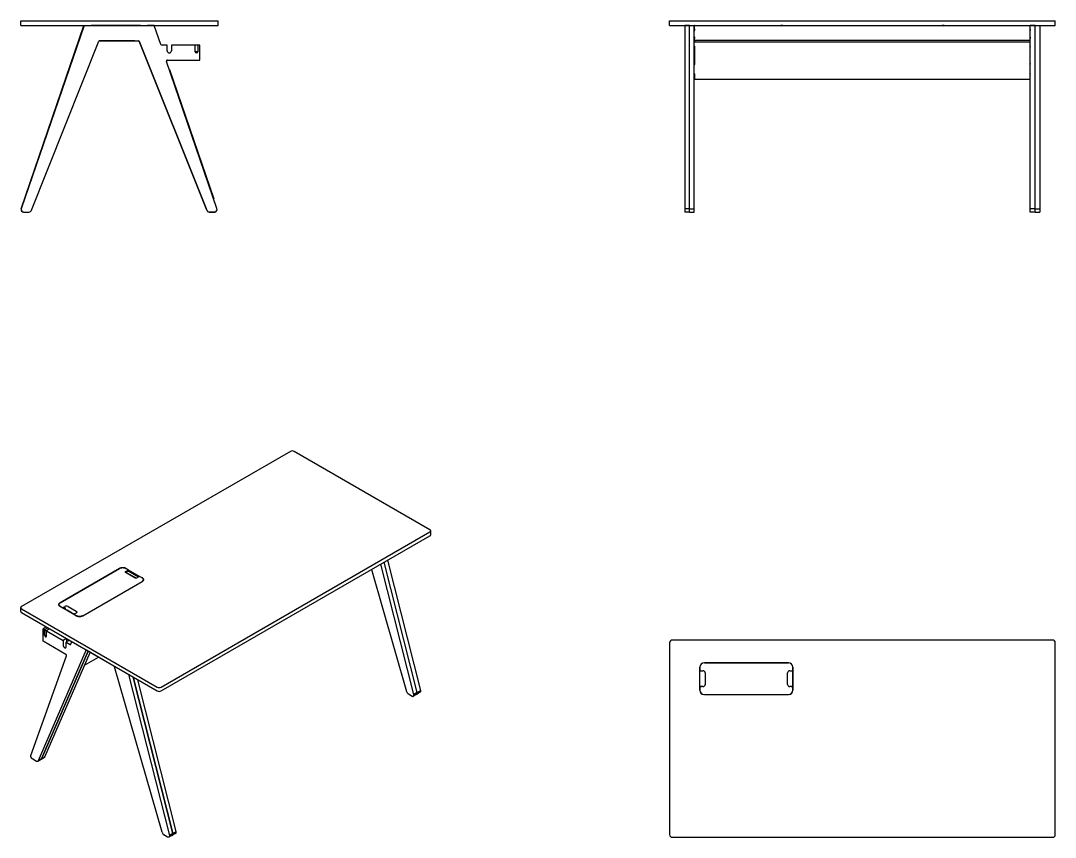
# Model space of a CAD drawing. Extents: x 0 to 3890, y 3750 to 6822.
import ezdxf

# ---------------------------------------------------------------- set-up
doc = ezdxf.new("R2010")
doc.units = 0
doc.layers.add('MAKE2D$VISIBLE$LINES', color=7, linetype='CONTINUOUS')

msp = doc.modelspace()

# ---------------------------------------------------------------- linework, layer by layer
at = {"layer": 'MAKE2D$VISIBLE$LINES'}
for p, q in [((0, 6804), (0, 6822)), ((0, 6822), (10, 6822)), ((10, 6822), (732, 6822)), ((732, 6822), (742, 6822)), ((742, 6804), (742, 6822)), ((2440.1, 6804), (2440.1, 6822)), ((2440.1, 6822), (2450.1, 6822)), ((2450.1, 6822), (3880.1, 6822)), ((3880.1, 6822), (3890.1, 6822)), ((3890.1, 6804), (3890.1, 6822)), ((0, 6804), (10, 6804)), ((1.4, 6114.2), (237.6, 6803.9)), ((238.1, 6803.9), (1.8, 6114.2)), ((10, 6804), (732, 6804)), ((237.6, 6803.9), (237.6, 6803.9)), ((449.9, 6803.9), (265.5, 6803.9)), ((265.8, 6804), (265.7, 6803.9)), ((265.8, 6804), (265.8, 6804)), ((265.8, 6804), (266.1, 6803.9)), ((284.8, 6804), (284.8, 6803.9)), ((351.3, 6803.9), (336.2, 6803.9)), ((351.3, 6803.9), (351.3, 6803.9)), ((404.2, 6803.9), (449.9, 6803.9)), ((502.1, 6803.9), (477.3, 6803.9)), ((502.1, 6803.9), (502.1, 6803.9)), ((526.5, 6732.7), (502.1, 6803.9)), ((732, 6804), (742, 6804)), ((2440.1, 6804), (2450.1, 6804)), ((2450.1, 6804), (3880.1, 6804)), ((2496.6, 6804), (2496.6, 6803.9)), ((2514.6, 6803.9), (2496.6, 6803.9)), ((2496.6, 6803.9), (2496.6, 6114.2)), ((2514.6, 6803.9), (2514.6, 6804)), ((2514.6, 6114.2), (2514.6, 6803.9)), ((2514.6, 6803.9), (2532.6, 6803.9)), ((2532.6, 6803.9), (2532.6, 6804)), ((2533.6, 6803.9), (2532.6, 6803.9)), ((2532.6, 6114.2), (2532.6, 6803.9)), ((2533.2, 6804), (2533.2, 6803.9)), ((2533.6, 6791.1), (2533.6, 6804)), ((2533.6, 6804), (2858, 6804)), ((2533.6, 6791.1), (2533.6, 6785.2)), ((2865, 6803.9), (2858.2, 6803.9)), ((3472.1, 6803.9), (3465.2, 6803.9)), ((3472.2, 6804), (3796, 6804)), ((3796, 6803.9), (3796, 6804)), ((3814, 6803.9), (3796, 6803.9)), ((3796, 6114.2), (3796, 6803.9)), ((3814, 6803.9), (3814, 6804)), ((3814, 6114.2), (3814, 6803.9)), ((3814, 6803.9), (3832, 6803.9)), ((3832, 6804), (3832, 6803.9)), ((3832, 6803.9), (3832, 6114.2)), ((3880.1, 6804), (3890.1, 6804)), ((40.8, 6109.1), (294.2, 6744.5)), ((369.4, 6746.7), (297.4, 6746.7)), ((369.4, 6746.7), (297.4, 6746.7)), ((297.5, 6746.7), (442.7, 6746.7)), ((370.2, 6746.7), (369.4, 6746.7)), ((369.4, 6746.7), (369.4, 6746.7)), ((370.2, 6746.7), (370.3, 6746.7)), ((370.2, 6746.7), (370.2, 6746.7)), ((428.6, 6746.7), (370.3, 6746.7)), ((370.3, 6746.7), (370.3, 6746.7)), ((699.4, 6109.1), (446, 6744.5)), ((446, 6744.5), (699.5, 6109.1)), ((550.6, 6730.4), (529.8, 6730.4)), ((550.6, 6709), (550.6, 6730.4)), ((655.8, 6730.4), (566.8, 6730.4)), ((566.8, 6730.4), (566.8, 6709)), ((655.8, 6705.9), (655.8, 6730.4)), ((665.8, 6730.4), (655.8, 6730.4)), ((673.8, 6730.4), (665.8, 6730.4)), ((665.8, 6730.4), (665.8, 6705.9)), ((673.8, 6673.4), (673.8, 6730.4)), ((2532.6, 6746.7), (2533.6, 6746.7)), ((2533.6, 6747.2), (2533.6, 6753.8)), ((3796, 6747.2), (2533.6, 6747.2)), ((2533.6, 6747.2), (2533.6, 6741.4)), ((3796, 6741.4), (2533.6, 6741.4)), ((655.8, 6705.4), (655.8, 6705.9)), ((665.8, 6705.4), (655.8, 6705.4)), ((665.8, 6705.9), (665.8, 6705.4)), ((2532.6, 6691.4), (2533, 6691.4)), ((2533, 6681.4), (2533, 6691.4)), ((2533, 6691.4), (2533.2, 6691.4)), ((2533.2, 6726.4), (2533.2, 6720.5)), ((2533.2, 6720.5), (2533.2, 6662.3)), ((738.1, 6115.2), (548.4, 6668.7)), ((551.7, 6673.4), (673.8, 6673.4)), ((2532.6, 6673.4), (2533, 6673.4)), ((2533, 6673.4), (2533, 6681.4)), ((2533.2, 6681.4), (2533, 6681.4)), ((2533, 6673.4), (2533.2, 6673.4)), ((559, 6637.8), (725.6, 6151.8)), ((2533.2, 6622.3), (2533.2, 6616.5)), ((2533.2, 6616.5), (2533.2, 6601.4)), ((2533.2, 6601.4), (3796, 6601.4)), ((2514.6, 6114.2), (2496.6, 6114.2)), ((2496.6, 6114.2), (2496.6, 6101.9)), ((2514.6, 6101.9), (2514.6, 6114.2)), ((2514.6, 6114.2), (2532.6, 6114.2)), ((2532.6, 6101.9), (2532.6, 6114.2)), ((3814, 6114.2), (3796, 6114.2)), ((3796, 6101.9), (3796, 6114.2)), ((3814, 6101.9), (3814, 6114.2)), ((3814, 6114.2), (3832, 6114.2)), ((3832, 6114.2), (3832, 6101.9)), ((11.4, 6101.9), (11.1, 6101.9)), ((11.6, 6101.9), (31.2, 6101.9)), ((728.6, 6101.9), (709, 6101.9)), ((709.1, 6101.9), (728.7, 6101.9)), ((2514.6, 6101.9), (2496.6, 6101.9)), ((2514.6, 6101.9), (2532.6, 6101.9)), ((3814, 6101.9), (3796, 6101.9)), ((3814, 6101.9), (3832, 6101.9)), ((1014.1, 5201.8), (2.9, 4618)), ((1538.8, 4907), (1028.2, 5201.8)), ((1541.7, 4888.2), (1541.7, 4902.9)), ((527.6, 4315.1), (1538.8, 4898.9)), ((527.6, 4300.4), (1538.8, 4884.2)), ((1491.1, 4294.5), (1366.8, 4784.9)), ((1379.3, 4792.1), (1503.5, 4302.1)), ((148.2, 4632.5), (371.7, 4761.5)), ((372, 4761.3), (148.5, 4632.3)), ((395.7, 4761.5), (456.5, 4726.4)), ((404.9, 4756), (395.7, 4761.3)), ((396.8, 4751.3), (404.9, 4756)), ((404.9, 4751.1), (396.8, 4746.4)), ((404.9, 4751.1), (404.9, 4756)), ((443.2, 4729.1), (404.9, 4751.3)), ((443, 4729), (407.2, 4749.7)), ((1318.8, 4757.2), (1451.1, 4298)), ((1478.3, 4287.2), (1354.1, 4777.6)), ((233.1, 4583.5), (456.5, 4712.5)), ((395.7, 4745.2), (395.7, 4745.6)), ((427.2, 4726.8), (396.8, 4744.4)), ((432.3, 4725.4), (407.2, 4739.9)), ((423.7, 4730.4), (422.3, 4729.6)), ((447.3, 4731.5), (439.2, 4726.8)), ((456.5, 4726.2), (447.3, 4731.5)), ((461.5, 4718.6), (461.5, 4719.2)), ((0, 4599.2), (0, 4613.9)), ((2.9, 4609.8), (513.5, 4315.1)), ((2.9, 4595.1), (513.5, 4300.4)), ((143.6, 4623.6), (143.6, 4625.3)), ((209.1, 4583.5), (148.2, 4618.6)), ((148.5, 4618.6), (157.7, 4613.3)), ((157.7, 4613.3), (165.8, 4618)), ((157.7, 4613.1), (157.7, 4613.3)), ((165.8, 4613.1), (161.8, 4610.8)), ((162.8, 4610.2), (162.8, 4611.3)), ((167.3, 4613.7), (167.3, 4607.6)), ((177.9, 4618), (208.3, 4600.4)), ((177.9, 4603.3), (201.6, 4589.6)), ((190.7, 4595.9), (189.1, 4595)), ((208.3, 4593.5), (200.1, 4588.8)), ((200.1, 4588.6), (200.1, 4588.8)), ((200.1, 4588.8), (209.3, 4583.5)), ((96.1, 4541.3), (84, 4534.3)), ((84, 4487.7), (84, 4534.3)), ((84, 4534.3), (89.6, 4531)), ((90, 4531.2), (89.6, 4531)), ((89.6, 4531), (89.6, 4511)), ((90, 4531.2), (101.8, 4538)), ((90, 4531.2), (97, 4527.1)), ((90, 4510.8), (90, 4531.2)), ((97, 4527.1), (96.7, 4526.9)), ((96.7, 4506.9), (96.7, 4526.9)), ((96.7, 4526.9), (159.7, 4490.6)), ((108.9, 4534), (97, 4527.1)), ((170.3, 4437.9), (84, 4487.7)), ((90, 4510.8), (96.7, 4506.9)), ((171.8, 4497.6), (159.7, 4490.6)), ((159.7, 4490.6), (159.7, 4473.1)), ((183.3, 4491), (171.1, 4484)), ((171.1, 4466.5), (171.1, 4484)), ((171.1, 4484), (185.8, 4475.5)), ((172.4, 4497.3), (172.4, 4484.7)), ((188.2, 4476.1), (191.8, 4486.1)), ((2440.1, 4481.8), (2440.1, 3759.8)), ((3880.1, 4491.8), (2450.1, 4491.8)), ((3890.1, 3759.8), (3890.1, 4481.8)), ((245.1, 4452.8), (65.9, 4037.5)), ((78.6, 4044.9), (253.4, 4449.8)), ((253.4, 4449.8), (78.6, 4044.9)), ((91.3, 4052.2), (261, 4445.4)), ((350.1, 4394), (247.4, 4453.3)), ((38.5, 4058.2), (172.7, 4432.8)), ((240.4, 4397.7), (292.1, 4427.5)), ((2570.6, 4406.8), (2886.6, 4406.8)), ((2886.6, 4406.4), (2570.6, 4406.4)), ((531.6, 3768.6), (352.4, 4390.9)), ((405.7, 4362.6), (559.1, 3756.9)), ((2553.6, 4303.8), (2553.6, 4389.8)), ((2553.8, 4389.6), (2553.8, 4376.6)), ((2553.8, 4376.6), (2565.3, 4376.6)), ((2573.8, 4368.1), (2573.8, 4325.1)), ((2883.4, 4325.1), (2883.4, 4368.1)), ((2891.9, 4376.6), (2903.4, 4376.6)), ((2903.3, 4320.3), (2903.3, 4373.3)), ((2903.4, 4376.6), (2903.4, 4389.6)), ((2903.6, 4389.8), (2903.6, 4303.8)), ((422.8, 4352.7), (571.9, 3764.2)), ((572.2, 3764), (423.2, 4352.5)), ((584.9, 3771.4), (440.2, 4342.6)), ((1457.6, 4289.1), (1471.5, 4281.1)), ((1489.2, 4287.9), (1476.5, 4280.6)), ((1491.1, 4294.5), (1478.3, 4287.2)), ((1501.6, 4295.5), (1490.3, 4288.9)), ((1491, 4294.9), (1503.5, 4302.1)), ((2565.3, 4316.6), (2553.8, 4316.6)), ((2553.8, 4316.6), (2553.8, 4303.6)), ((2556.8, 4316.8), (2559.8, 4316.8)), ((2570.6, 4286.8), (2886.6, 4286.8)), ((2903.4, 4316.6), (2891.9, 4316.6)), ((2896.8, 4316.8), (2899.8, 4316.8)), ((2903.4, 4303.6), (2903.4, 4316.6)), ((89.5, 4049.7), (76.8, 4042.4)), ((78.6, 4044.9), (91.3, 4052.2)), ((59.1, 4035.5), (45.2, 4043.5)), ((76.8, 4042.4), (64.1, 4035.1)), ((78.6, 4044.9), (65.9, 4037.5)), ((552.3, 3750.8), (538.4, 3758.8)), ((570, 3757.6), (557.3, 3750.3)), ((571.9, 3764.2), (559.1, 3756.9)), ((583.1, 3764.8), (570.4, 3757.5)), ((572.2, 3764), (584.9, 3771.4)), ((2450.1, 3749.8), (3880.1, 3749.8))]:
    msp.add_line(p, q, dxfattribs=at)
for points in [[(1538.8, 4898.9), (1538.9, 4899), (1539.1, 4899.1), (1539.3, 4899.2), (1539.4, 4899.3), (1539.6, 4899.4), (1539.7, 4899.5), (1539.9, 4899.6), (1540, 4899.7), (1540.1, 4899.8), (1540.3, 4900), (1540.4, 4900.1), (1540.5, 4900.2), (1540.6, 4900.3), (1540.7, 4900.5), (1540.8, 4900.6), (1540.9, 4900.7), (1541, 4900.9), (1541.1, 4901), (1541.2, 4901.1), (1541.2, 4901.1), (1541.2, 4901.2), (1541.3, 4901.3), (1541.3, 4901.3), (1541.3, 4901.4), (1541.4, 4901.5), (1541.4, 4901.5), (1541.4, 4901.6), (1541.5, 4901.7), (1541.5, 4901.8), (1541.5, 4901.8), (1541.5, 4901.9), (1541.5, 4902), (1541.6, 4902), (1541.6, 4902.1), (1541.6, 4902.2), (1541.6, 4902.2), (1541.6, 4902.3), (1541.6, 4902.4), (1541.7, 4902.5), (1541.7, 4902.5), (1541.7, 4902.6), (1541.7, 4902.7), (1541.7, 4902.7), (1541.7, 4902.8), (1541.7, 4902.9), (1541.7, 4902.9), (1541.7, 4903), (1541.7, 4903.1), (1541.7, 4903.1), (1541.7, 4903.2), (1541.7, 4903.3), (1541.7, 4903.4), (1541.7, 4903.4), (1541.6, 4903.5), (1541.6, 4903.6), (1541.6, 4903.6), (1541.6, 4903.7), (1541.6, 4903.8), (1541.6, 4903.8), (1541.5, 4903.9), (1541.5, 4904), (1541.5, 4904.1), (1541.5, 4904.1), (1541.5, 4904.2), (1541.4, 4904.3), (1541.4, 4904.3), (1541.4, 4904.4), (1541.3, 4904.5), (1541.3, 4904.5), (1541.3, 4904.6), (1541.2, 4904.7), (1541.2, 4904.7), (1541.2, 4904.8), (1541.1, 4904.9), (1541, 4905), (1540.9, 4905.2), (1540.8, 4905.3), (1540.7, 4905.4), (1540.6, 4905.5), (1540.5, 4905.7), (1540.4, 4905.8), (1540.3, 4905.9), (1540.1, 4906), (1540, 4906.2), (1539.9, 4906.3), (1539.7, 4906.4), (1539.6, 4906.5), (1539.4, 4906.6), (1539.3, 4906.7), (1539.1, 4906.8), (1538.9, 4906.9), (1538.8, 4907)], [(1538.8, 4884.2), (1538.9, 4884.3), (1539.1, 4884.4), (1539.3, 4884.5), (1539.4, 4884.6), (1539.6, 4884.7), (1539.7, 4884.8), (1539.9, 4884.9), (1540, 4885), (1540.1, 4885.1), (1540.3, 4885.3), (1540.4, 4885.4), (1540.5, 4885.5), (1540.6, 4885.6), (1540.7, 4885.8), (1540.8, 4885.9), (1540.9, 4886), (1541, 4886.2), (1541.1, 4886.3), (1541.2, 4886.4), (1541.2, 4886.4), (1541.2, 4886.5), (1541.3, 4886.6), (1541.3, 4886.6), (1541.3, 4886.7), (1541.4, 4886.8), (1541.4, 4886.9), (1541.4, 4886.9), (1541.5, 4887), (1541.5, 4887.1), (1541.5, 4887.1), (1541.5, 4887.2), (1541.5, 4887.3), (1541.6, 4887.3), (1541.6, 4887.4), (1541.6, 4887.5), (1541.6, 4887.5), (1541.6, 4887.6), (1541.6, 4887.7), (1541.7, 4887.8), (1541.7, 4887.8), (1541.7, 4887.9), (1541.7, 4888), (1541.7, 4888), (1541.7, 4888.1), (1541.7, 4888.2), (1541.7, 4888.2)], [(371.7, 4761.5), (372, 4761.6), (372.3, 4761.8), (372.6, 4762), (372.9, 4762.1), (373.2, 4762.3), (373.6, 4762.4), (373.9, 4762.6), (374.2, 4762.7), (374.6, 4762.8), (374.9, 4763), (375.7, 4763.2), (376.4, 4763.4), (377.2, 4763.6), (378, 4763.8), (378.8, 4763.9), (379.6, 4764.1), (380.4, 4764.2), (381.2, 4764.3), (382.1, 4764.3), (382.9, 4764.3), (383.7, 4764.4), (384.5, 4764.3), (385.3, 4764.3), (386.2, 4764.3), (387, 4764.2), (387.8, 4764.1), (388.6, 4763.9), (389.4, 4763.8), (390.2, 4763.6), (391, 4763.4), (391.7, 4763.2), (392.5, 4763), (392.8, 4762.8), (393.2, 4762.7), (393.5, 4762.6), (393.9, 4762.4), (394.2, 4762.3), (394.5, 4762.1), (394.8, 4762), (395.1, 4761.8), (395.4, 4761.6), (395.7, 4761.5)], [(395.7, 4761.3), (395.4, 4761.5), (395.1, 4761.6), (394.8, 4761.8), (394.5, 4761.9), (394.2, 4762.1), (393.9, 4762.2), (393.5, 4762.4), (393.2, 4762.5), (392.9, 4762.6), (392.5, 4762.8), (391.8, 4763), (391, 4763.2), (390.3, 4763.4), (389.5, 4763.6), (388.7, 4763.7), (387.9, 4763.9), (387.1, 4764), (386.3, 4764.1), (385.5, 4764.1), (384.7, 4764.1), (383.8, 4764.2), (383, 4764.1), (382.2, 4764.1), (381.4, 4764.1), (380.6, 4764), (379.8, 4763.9), (379, 4763.7), (378.2, 4763.6), (377.4, 4763.4), (376.7, 4763.2), (375.9, 4763), (375.2, 4762.8), (374.8, 4762.6), (374.5, 4762.5), (374.1, 4762.4), (373.8, 4762.2), (373.5, 4762.1), (373.2, 4761.9), (372.9, 4761.8), (372.6, 4761.6), (372.3, 4761.5), (372, 4761.3)], [(396.8, 4744.4), (396.6, 4744.5), (396.5, 4744.5), (396.4, 4744.6), (396.2, 4744.7), (396.1, 4744.8), (396, 4744.9), (395.9, 4745), (395.7, 4745.1), (395.6, 4745.2), (395.5, 4745.3), (395.4, 4745.4), (395.3, 4745.5), (395.2, 4745.6), (395.1, 4745.7), (395, 4745.9), (394.9, 4746), (394.9, 4746.1), (394.8, 4746.2), (394.8, 4746.3), (394.7, 4746.3), (394.7, 4746.4), (394.7, 4746.4), (394.6, 4746.5), (394.6, 4746.5), (394.6, 4746.6), (394.5, 4746.7), (394.5, 4746.7), (394.5, 4746.8), (394.5, 4746.8), (394.5, 4746.9), (394.4, 4747), (394.4, 4747), (394.4, 4747.1), (394.4, 4747.1), (394.4, 4747.2), (394.4, 4747.3), (394.3, 4747.3), (394.3, 4747.4), (394.3, 4747.4), (394.3, 4747.5), (394.3, 4747.6), (394.3, 4747.6), (394.3, 4747.7), (394.3, 4747.7), (394.3, 4747.8), (394.3, 4747.8), (394.3, 4747.9), (394.3, 4748), (394.3, 4748), (394.3, 4748.1), (394.3, 4748.1), (394.3, 4748.2), (394.3, 4748.3), (394.3, 4748.3), (394.3, 4748.4), (394.4, 4748.4), (394.4, 4748.5), (394.4, 4748.6), (394.4, 4748.6), (394.4, 4748.7), (394.4, 4748.7), (394.5, 4748.8), (394.5, 4748.9), (394.5, 4748.9), (394.5, 4749), (394.5, 4749), (394.6, 4749.1), (394.6, 4749.1), (394.6, 4749.2), (394.7, 4749.3), (394.7, 4749.3), (394.7, 4749.4), (394.8, 4749.4), (394.8, 4749.5), (394.9, 4749.6), (394.9, 4749.7), (395, 4749.8), (395.1, 4749.9), (395.2, 4750.1), (395.3, 4750.2), (395.4, 4750.3), (395.5, 4750.4), (395.6, 4750.5), (395.7, 4750.6), (395.9, 4750.7), (396, 4750.8), (396.1, 4750.9), (396.2, 4751), (396.4, 4751.1), (396.5, 4751.1), (396.6, 4751.2), (396.8, 4751.3)], [(456.5, 4726.4), (456.8, 4726.2), (457.1, 4726), (457.4, 4725.9), (457.6, 4725.7), (457.9, 4725.5), (458.2, 4725.3), (458.4, 4725.1), (458.6, 4724.9), (458.9, 4724.7), (459.1, 4724.5), (459.3, 4724.3), (459.5, 4724.1), (459.7, 4723.9), (459.9, 4723.6), (460.1, 4723.4), (460.2, 4723.2), (460.4, 4723), (460.5, 4722.7), (460.6, 4722.6), (460.7, 4722.5), (460.7, 4722.4), (460.8, 4722.3), (460.9, 4722.2), (460.9, 4722), (461, 4721.9), (461, 4721.8), (461.1, 4721.7), (461.1, 4721.6), (461.2, 4721.4), (461.2, 4721.3), (461.2, 4721.2), (461.3, 4721.1), (461.3, 4721), (461.3, 4720.9), (461.4, 4720.7), (461.4, 4720.6), (461.4, 4720.5), (461.4, 4720.4), (461.5, 4720.3), (461.5, 4720.1), (461.5, 4720), (461.5, 4719.9), (461.5, 4719.8), (461.5, 4719.7), (461.5, 4719.6), (461.5, 4719.4), (461.5, 4719.3), (461.5, 4719.2), (461.5, 4719.1), (461.5, 4719), (461.5, 4718.9), (461.5, 4718.8), (461.5, 4718.6), (461.4, 4718.5), (461.4, 4718.4), (461.4, 4718.3), (461.4, 4718.2), (461.4, 4718.1), (461.3, 4718), (461.3, 4717.9), (461.3, 4717.7), (461.2, 4717.6), (461.2, 4717.5), (461.1, 4717.4), (461.1, 4717.3), (461.1, 4717.2), (461, 4717.1), (461, 4716.9), (460.9, 4716.8), (460.9, 4716.7), (460.8, 4716.6), (460.7, 4716.5), (460.6, 4716.3), (460.5, 4716.1), (460.3, 4715.8), (460.2, 4715.6), (460, 4715.4), (459.9, 4715.2), (459.7, 4715), (459.5, 4714.8), (459.3, 4714.6), (459.1, 4714.4), (458.9, 4714.2), (458.7, 4714), (458.4, 4713.8), (458.2, 4713.6), (458, 4713.4), (457.7, 4713.3), (457.5, 4713.1), (457.2, 4712.9), (457, 4712.7)], [(458.1, 4713.6), (458.3, 4713.7), (458.5, 4713.9), (458.7, 4714), (458.9, 4714.2), (459.1, 4714.4), (459.2, 4714.5), (459.4, 4714.7), (459.6, 4714.9), (459.7, 4715), (459.9, 4715.2), (460, 4715.4), (460.1, 4715.6), (460.3, 4715.8), (460.4, 4715.9), (460.5, 4716.1), (460.6, 4716.3), (460.7, 4716.5), (460.8, 4716.7), (460.9, 4716.9), (461, 4717.1), (461.1, 4717.3), (461.1, 4717.4), (461.2, 4717.6), (461.3, 4717.8), (461.3, 4718), (461.3, 4718.2), (461.4, 4718.4), (461.4, 4718.6), (461.4, 4718.8), (461.4, 4719), (461.5, 4719.2), (461.5, 4719.4), (461.5, 4719.5), (461.5, 4719.6), (461.4, 4719.7), (461.4, 4719.8), (461.4, 4719.9), (461.4, 4720.1), (461.4, 4720.2), (461.4, 4720.3), (461.4, 4720.4), (461.3, 4720.5), (461.3, 4720.6), (461.3, 4720.8), (461.3, 4720.9), (461.2, 4721), (461.2, 4721.1), (461.1, 4721.2), (461.1, 4721.3), (461.1, 4721.5), (461, 4721.6), (461, 4721.7), (460.9, 4721.8), (460.9, 4721.9), (460.8, 4722), (460.7, 4722.2), (460.7, 4722.3), (460.6, 4722.4), (460.5, 4722.5), (460.5, 4722.6), (460.3, 4722.8), (460.2, 4723.1), (460, 4723.3), (459.8, 4723.5), (459.7, 4723.7), (459.5, 4723.9), (459.3, 4724.1), (459.1, 4724.4), (458.8, 4724.6), (458.6, 4724.8), (458.4, 4725), (458.1, 4725.1), (457.9, 4725.3), (457.6, 4725.5), (457.4, 4725.7), (457.1, 4725.9), (456.8, 4726), (456.5, 4726.2)], [(148.2, 4618.6), (148, 4618.8), (147.7, 4618.9), (147.4, 4619.1), (147.1, 4619.3), (146.9, 4619.5), (146.6, 4619.7), (146.4, 4619.9), (146.1, 4620.1), (145.9, 4620.3), (145.7, 4620.5), (145.5, 4620.7), (145.3, 4620.9), (145.1, 4621.1), (144.9, 4621.3), (144.7, 4621.6), (144.6, 4621.8), (144.4, 4622), (144.3, 4622.2), (144.2, 4622.4), (144.1, 4622.5), (144, 4622.6), (144, 4622.7), (143.9, 4622.8), (143.9, 4622.9), (143.8, 4623), (143.8, 4623.2), (143.7, 4623.3), (143.7, 4623.4), (143.6, 4623.5), (143.6, 4623.6), (143.5, 4623.8), (143.5, 4623.9), (143.5, 4624), (143.4, 4624.1), (143.4, 4624.2), (143.4, 4624.4), (143.4, 4624.5), (143.3, 4624.6), (143.3, 4624.7), (143.3, 4624.8), (143.3, 4624.9), (143.3, 4625.1), (143.3, 4625.2), (143.3, 4625.3), (143.3, 4625.4), (143.3, 4625.5), (143.3, 4625.7), (143.3, 4625.8), (143.3, 4625.9), (143.3, 4626), (143.3, 4626.1), (143.3, 4626.2), (143.3, 4626.4), (143.3, 4626.5), (143.4, 4626.6), (143.4, 4626.7), (143.4, 4626.8), (143.4, 4627), (143.5, 4627.1), (143.5, 4627.2), (143.5, 4627.3), (143.6, 4627.4), (143.6, 4627.6), (143.7, 4627.7), (143.7, 4627.8), (143.8, 4627.9), (143.8, 4628), (143.9, 4628.1), (143.9, 4628.3), (144, 4628.4), (144, 4628.5), (144.1, 4628.6), (144.2, 4628.7), (144.3, 4628.8), (144.4, 4629.1), (144.6, 4629.3), (144.7, 4629.5), (144.9, 4629.7), (145.1, 4630), (145.3, 4630.2), (145.5, 4630.4), (145.7, 4630.6), (145.9, 4630.8), (146.1, 4631), (146.4, 4631.2), (146.6, 4631.4), (146.9, 4631.6), (147.1, 4631.8), (147.4, 4632), (147.7, 4632.1), (148, 4632.3), (148.2, 4632.5)], [(148.5, 4632.3), (148.2, 4632.1), (148, 4632), (147.7, 4631.8), (147.4, 4631.6), (147.2, 4631.4), (146.9, 4631.2), (146.7, 4631.1), (146.5, 4630.9), (146.2, 4630.7), (146, 4630.5), (145.8, 4630.2), (145.6, 4630), (145.4, 4629.8), (145.2, 4629.6), (145, 4629.4), (144.9, 4629.2), (144.7, 4628.9), (144.6, 4628.7), (144.5, 4628.6), (144.4, 4628.5), (144.4, 4628.4), (144.3, 4628.3), (144.3, 4628.1), (144.2, 4628), (144.1, 4627.9), (144.1, 4627.8), (144, 4627.7), (144, 4627.6), (144, 4627.4), (143.9, 4627.3), (143.9, 4627.2), (143.8, 4627.1), (143.8, 4627), (143.8, 4626.9), (143.8, 4626.7), (143.7, 4626.6), (143.7, 4626.5), (143.7, 4626.4), (143.7, 4626.3), (143.6, 4626.2), (143.6, 4626), (143.6, 4625.9), (143.6, 4625.8), (143.6, 4625.7), (143.6, 4625.6), (143.6, 4625.5), (143.6, 4625.3), (143.6, 4625.2), (143.6, 4625.1), (143.6, 4625), (143.6, 4624.9), (143.6, 4624.8), (143.7, 4624.6), (143.7, 4624.5), (143.7, 4624.4), (143.7, 4624.3), (143.8, 4624.2), (143.8, 4624), (143.8, 4623.9), (143.8, 4623.8), (143.9, 4623.7), (143.9, 4623.6), (144, 4623.5), (144, 4623.3), (144, 4623.2), (144.1, 4623.1), (144.1, 4623), (144.2, 4622.9), (144.3, 4622.8), (144.3, 4622.6), (144.4, 4622.5), (144.4, 4622.4), (144.5, 4622.3), (144.6, 4622.2), (144.7, 4622), (144.9, 4621.7), (145, 4621.5), (145.2, 4621.3), (145.4, 4621.1), (145.6, 4620.9), (145.8, 4620.7), (146, 4620.5), (146.2, 4620.3), (146.5, 4620), (146.7, 4619.9), (146.9, 4619.7), (147.2, 4619.5), (147.4, 4619.3), (147.7, 4619.1), (148, 4618.9), (148.2, 4618.8), (148.5, 4618.6)], [(2.9, 4618), (2.8, 4617.9), (2.6, 4617.8), (2.4, 4617.7), (2.3, 4617.6), (2.1, 4617.5), (2, 4617.3), (1.8, 4617.2), (1.7, 4617.1), (1.6, 4617), (1.4, 4616.9), (1.3, 4616.8), (1.2, 4616.6), (1.1, 4616.5), (1, 4616.4), (0.9, 4616.2), (0.8, 4616.1), (0.7, 4616), (0.6, 4615.8), (0.5, 4615.8), (0.5, 4615.7), (0.5, 4615.6), (0.4, 4615.6), (0.4, 4615.5), (0.4, 4615.4), (0.3, 4615.4), (0.3, 4615.3), (0.3, 4615.2), (0.2, 4615.2), (0.2, 4615.1), (0.2, 4615), (0.2, 4614.9), (0.1, 4614.9), (0.1, 4614.8), (0.1, 4614.7), (0.1, 4614.7), (0.1, 4614.6), (0.1, 4614.5), (0, 4614.5), (0, 4614.4), (0, 4614.3), (0, 4614.2), (0, 4614.2), (0, 4614.1), (0, 4614), (0, 4614), (0, 4613.9), (0, 4613.8), (0, 4613.8), (0, 4613.7), (0, 4613.6), (0, 4613.6), (0, 4613.5), (0, 4613.4), (0, 4613.3), (0.1, 4613.3), (0.1, 4613.2), (0.1, 4613.1), (0.1, 4613.1), (0.1, 4613), (0.1, 4612.9), (0.2, 4612.9), (0.2, 4612.8), (0.2, 4612.7), (0.2, 4612.6), (0.3, 4612.6), (0.3, 4612.5), (0.3, 4612.4), (0.4, 4612.4), (0.4, 4612.3), (0.4, 4612.2), (0.5, 4612.2), (0.5, 4612.1), (0.5, 4612), (0.6, 4612), (0.7, 4611.8), (0.8, 4611.7), (0.9, 4611.6), (1, 4611.4), (1.1, 4611.3), (1.2, 4611.2), (1.3, 4611), (1.4, 4610.9), (1.6, 4610.8), (1.7, 4610.7), (1.8, 4610.6), (2, 4610.5), (2.1, 4610.3), (2.3, 4610.2), (2.4, 4610.1), (2.6, 4610), (2.8, 4609.9), (2.9, 4609.8)], [(0, 4599.2), (0, 4599.1), (0, 4599.1), (0, 4599), (0, 4598.9), (0, 4598.9), (0, 4598.8), (0, 4598.7), (0, 4598.6), (0.1, 4598.6), (0.1, 4598.5), (0.1, 4598.4), (0.1, 4598.4), (0.1, 4598.3), (0.1, 4598.2), (0.2, 4598.2), (0.2, 4598.1), (0.2, 4598), (0.2, 4597.9), (0.3, 4597.9), (0.3, 4597.8), (0.3, 4597.7), (0.4, 4597.7), (0.4, 4597.6), (0.4, 4597.5), (0.5, 4597.5), (0.5, 4597.4), (0.5, 4597.3), (0.6, 4597.3), (0.7, 4597.1), (0.8, 4597), (0.9, 4596.9), (1, 4596.7), (1.1, 4596.6), (1.2, 4596.5), (1.3, 4596.4), (1.4, 4596.2), (1.6, 4596.1), (1.7, 4596), (1.8, 4595.9), (2, 4595.8), (2.1, 4595.6), (2.3, 4595.5), (2.4, 4595.4), (2.6, 4595.3), (2.8, 4595.2), (2.9, 4595.1)], [(208.3, 4600.4), (208.4, 4600.3), (208.6, 4600.3), (208.7, 4600.2), (208.8, 4600.1), (209, 4600), (209.1, 4599.9), (209.2, 4599.8), (209.3, 4599.7), (209.4, 4599.6), (209.5, 4599.5), (209.7, 4599.4), (209.8, 4599.3), (209.9, 4599.2), (209.9, 4599.1), (210, 4598.9), (210.1, 4598.8), (210.2, 4598.7), (210.3, 4598.6), (210.3, 4598.6), (210.3, 4598.5), (210.4, 4598.4), (210.4, 4598.4), (210.4, 4598.3), (210.5, 4598.3), (210.5, 4598.2), (210.5, 4598.1), (210.5, 4598.1), (210.6, 4598), (210.6, 4598), (210.6, 4597.9), (210.6, 4597.8), (210.6, 4597.8), (210.7, 4597.7), (210.7, 4597.7), (210.7, 4597.6), (210.7, 4597.6), (210.7, 4597.5), (210.7, 4597.4), (210.7, 4597.4), (210.7, 4597.3), (210.7, 4597.3), (210.8, 4597.2), (210.8, 4597.1), (210.8, 4597.1), (210.8, 4597), (210.8, 4597), (210.8, 4596.9), (210.8, 4596.8), (210.8, 4596.8), (210.8, 4596.7), (210.7, 4596.7), (210.7, 4596.6), (210.7, 4596.5), (210.7, 4596.5), (210.7, 4596.4), (210.7, 4596.4), (210.7, 4596.3), (210.7, 4596.2), (210.7, 4596.2), (210.6, 4596.1), (210.6, 4596.1), (210.6, 4596), (210.6, 4596), (210.6, 4595.9), (210.5, 4595.8), (210.5, 4595.8), (210.5, 4595.7), (210.5, 4595.7), (210.4, 4595.6), (210.4, 4595.5), (210.4, 4595.5), (210.3, 4595.4), (210.3, 4595.4), (210.3, 4595.3), (210.2, 4595.2), (210.1, 4595.1), (210, 4595), (209.9, 4594.9), (209.9, 4594.7), (209.8, 4594.6), (209.7, 4594.5), (209.5, 4594.4), (209.4, 4594.3), (209.3, 4594.2), (209.2, 4594.1), (209.1, 4594), (209, 4593.9), (208.8, 4593.8), (208.7, 4593.7), (208.6, 4593.7), (208.4, 4593.6), (208.3, 4593.5)], [(232.7, 4583.2), (232.4, 4583.1), (232.1, 4582.9), (231.8, 4582.8), (231.5, 4582.7), (231.1, 4582.5), (230.8, 4582.4), (230.2, 4582.1), (229.5, 4581.9), (228.8, 4581.7), (228, 4581.5), (227.3, 4581.3), (226.5, 4581.1), (225.8, 4581), (225, 4580.9), (224.2, 4580.8), (223.4, 4580.7), (222.6, 4580.7), (221.9, 4580.6), (221.1, 4580.6), (220.3, 4580.6), (219.4, 4580.7), (218.6, 4580.7), (217.8, 4580.8), (217, 4580.9), (216.2, 4581), (215.4, 4581.2), (214.6, 4581.4), (213.8, 4581.6), (213, 4581.8), (212.3, 4582), (212, 4582.1), (211.6, 4582.3), (211.3, 4582.4), (210.9, 4582.6), (210.6, 4582.7), (210.3, 4582.8), (209.9, 4583), (209.6, 4583.2), (209.3, 4583.3), (209.1, 4583.5)], [(209.3, 4583.5), (209.6, 4583.3), (209.9, 4583.2), (210.2, 4583), (210.5, 4582.9), (210.9, 4582.7), (211.2, 4582.6), (211.5, 4582.4), (211.9, 4582.3), (212.2, 4582.2), (212.6, 4582), (213.3, 4581.8), (214, 4581.6), (214.8, 4581.4), (215.6, 4581.2), (216.4, 4581.1), (217.2, 4580.9), (218, 4580.8), (218.8, 4580.7), (219.6, 4580.7), (220.4, 4580.7), (221.2, 4580.6), (221.9, 4580.7), (222.5, 4580.7), (223.1, 4580.7), (223.8, 4580.8), (224.4, 4580.8), (225.1, 4580.9), (225.7, 4581), (226.4, 4581.1), (227, 4581.2), (227.6, 4581.4), (228.2, 4581.5), (228.8, 4581.7), (229.4, 4581.9), (230, 4582.1), (230.5, 4582.3), (231.1, 4582.5)], [(89.6, 4511), (89.6, 4510.9), (89.6, 4510.8), (89.6, 4510.7), (89.7, 4510.6), (89.7, 4510.5), (89.7, 4510.4), (89.7, 4510.3), (89.7, 4510.2), (89.7, 4510), (89.8, 4509.8), (89.8, 4509.6), (89.9, 4509.4), (90, 4509.1), (90, 4508.9), (90.1, 4508.7), (90.2, 4508.5), (90.3, 4508.2), (90.4, 4508), (90.6, 4507.8), (90.7, 4507.5), (90.8, 4507.3), (90.9, 4507.1), (91.1, 4506.9), (91.2, 4506.7), (91.4, 4506.5), (91.6, 4506.3), (91.7, 4506.1), (91.9, 4505.9), (92, 4505.8), (92.2, 4505.6), (92.4, 4505.5), (92.5, 4505.3), (92.6, 4505.3), (92.7, 4505.2), (92.8, 4505.2), (92.9, 4505.1), (92.9, 4505), (93, 4505), (93.1, 4504.9), (93.2, 4504.9), (93.3, 4504.9), (93.3, 4504.8), (93.4, 4504.8), (93.5, 4504.7), (93.6, 4504.7), (93.7, 4504.7), (93.7, 4504.6), (93.8, 4504.6), (93.9, 4504.6), (94, 4504.5), (94.1, 4504.5), (94.1, 4504.5), (94.2, 4504.5), (94.3, 4504.5), (94.4, 4504.4), (94.5, 4504.4), (94.6, 4504.4), (94.6, 4504.4), (94.7, 4504.4), (94.7, 4504.4), (94.8, 4504.4), (94.8, 4504.4), (94.8, 4504.4), (94.9, 4504.4), (94.9, 4504.4), (95, 4504.4), (95, 4504.4), (95, 4504.4), (95.1, 4504.4), (95.1, 4504.4), (95.1, 4504.5), (95.2, 4504.5), (95.2, 4504.5), (95.3, 4504.5), (95.3, 4504.5), (95.3, 4504.5), (95.4, 4504.5), (95.4, 4504.5), (95.4, 4504.5), (95.5, 4504.5), (95.5, 4504.6), (95.5, 4504.6), (95.6, 4504.6), (95.6, 4504.6), (95.6, 4504.6), (95.7, 4504.6), (95.7, 4504.7), (95.7, 4504.7), (95.8, 4504.7), (95.8, 4504.7), (95.8, 4504.8), (95.9, 4504.8), (95.9, 4504.8), (95.9, 4504.8), (95.9, 4504.8), (96, 4504.9), (96, 4504.9), (96, 4504.9), (96.1, 4505), (96.1, 4505), (96.1, 4505), (96.1, 4505), (96.2, 4505.1), (96.2, 4505.1), (96.2, 4505.1), (96.2, 4505.2), (96.3, 4505.2), (96.3, 4505.2), (96.3, 4505.3), (96.3, 4505.3), (96.3, 4505.3), (96.4, 4505.4), (96.4, 4505.4), (96.4, 4505.4), (96.4, 4505.5), (96.5, 4505.6), (96.5, 4505.7), (96.5, 4505.7), (96.6, 4505.8), (96.6, 4505.9), (96.6, 4506), (96.6, 4506.1), (96.6, 4506.1), (96.7, 4506.2), (96.7, 4506.3), (96.7, 4506.4), (96.7, 4506.5), (96.7, 4506.6), (96.7, 4506.7), (96.7, 4506.8), (96.7, 4506.8), (96.7, 4506.9)], [(185.8, 4475.5), (185.9, 4475.4), (186, 4475.4), (186.1, 4475.4), (186.1, 4475.4), (186.1, 4475.3), (186.2, 4475.3), (186.2, 4475.3), (186.3, 4475.3), (186.3, 4475.3), (186.4, 4475.2), (186.4, 4475.2), (186.5, 4475.2), (186.5, 4475.2), (186.6, 4475.2), (186.6, 4475.2), (186.7, 4475.2), (186.7, 4475.2), (186.7, 4475.2), (186.8, 4475.2), (186.8, 4475.2), (186.9, 4475.2), (186.9, 4475.2), (187, 4475.2), (187, 4475.2), (187.1, 4475.2), (187.1, 4475.2), (187.1, 4475.2), (187.2, 4475.2), (187.2, 4475.2), (187.3, 4475.2), (187.3, 4475.2), (187.3, 4475.2), (187.4, 4475.2), (187.4, 4475.2), (187.5, 4475.3), (187.5, 4475.3), (187.5, 4475.3), (187.6, 4475.3), (187.6, 4475.3), (187.6, 4475.4), (187.7, 4475.4), (187.7, 4475.4), (187.7, 4475.4), (187.8, 4475.5), (187.8, 4475.5), (187.8, 4475.5), (187.9, 4475.5), (187.9, 4475.6), (187.9, 4475.6), (187.9, 4475.6), (188, 4475.7), (188, 4475.7), (188, 4475.7), (188, 4475.8), (188, 4475.8), (188.1, 4475.8), (188.1, 4475.9), (188.1, 4475.9), (188.1, 4476), (188.1, 4476), (188.2, 4476), (188.2, 4476.1)], [(159.7, 4473.1), (159.7, 4473), (159.7, 4472.8), (159.7, 4472.6), (159.7, 4472.5), (159.7, 4472.3), (159.7, 4472.1), (159.7, 4472), (159.8, 4471.8), (159.8, 4471.6), (159.8, 4471.4), (159.9, 4471.1), (160, 4470.7), (160.1, 4470.3), (160.2, 4470), (160.3, 4469.6), (160.5, 4469.2), (160.6, 4468.9), (160.8, 4468.5), (161, 4468.2), (161.2, 4467.8), (161.3, 4467.5), (161.5, 4467.1), (161.8, 4466.8), (162, 4466.5), (162.2, 4466.2), (162.4, 4465.9), (162.7, 4465.5), (162.9, 4465.3), (163.2, 4465), (163.5, 4464.7), (163.7, 4464.4), (164, 4464.2), (164.1, 4464.1), (164.3, 4464), (164.4, 4463.9), (164.6, 4463.8), (164.7, 4463.6), (164.8, 4463.6), (165, 4463.5), (165.1, 4463.4), (165.3, 4463.3), (165.4, 4463.2), (165.5, 4463.1), (165.7, 4463.1), (165.8, 4463), (165.9, 4462.9), (166.1, 4462.9), (166.2, 4462.8), (166.4, 4462.7), (166.5, 4462.7), (166.6, 4462.6), (166.8, 4462.6), (166.9, 4462.6), (167.1, 4462.5), (167.2, 4462.5), (167.3, 4462.5), (167.5, 4462.5), (167.6, 4462.4), (167.7, 4462.4), (167.8, 4462.4), (167.9, 4462.4), (168, 4462.4), (168, 4462.4), (168.1, 4462.4), (168.2, 4462.4), (168.2, 4462.4), (168.3, 4462.4), (168.3, 4462.4), (168.4, 4462.5), (168.5, 4462.5), (168.5, 4462.5), (168.6, 4462.5), (168.6, 4462.5), (168.7, 4462.5), (168.8, 4462.5), (168.8, 4462.5), (168.9, 4462.6), (168.9, 4462.6), (169, 4462.6), (169, 4462.6), (169.1, 4462.6), (169.1, 4462.6), (169.2, 4462.7), (169.2, 4462.7), (169.3, 4462.7), (169.3, 4462.7), (169.4, 4462.8), (169.4, 4462.8), (169.5, 4462.8), (169.5, 4462.9), (169.6, 4462.9), (169.6, 4462.9), (169.7, 4463), (169.7, 4463), (169.8, 4463), (169.8, 4463.1), (169.9, 4463.1), (169.9, 4463.1), (169.9, 4463.2), (170, 4463.2), (170, 4463.3), (170.1, 4463.3), (170.1, 4463.3), (170.2, 4463.4), (170.2, 4463.4), (170.2, 4463.5), (170.3, 4463.5), (170.3, 4463.6), (170.3, 4463.6), (170.4, 4463.7), (170.4, 4463.7), (170.4, 4463.8), (170.5, 4463.8), (170.5, 4463.9), (170.5, 4463.9), (170.6, 4464), (170.6, 4464.1), (170.7, 4464.2), (170.7, 4464.4), (170.8, 4464.5), (170.8, 4464.6), (170.9, 4464.7), (170.9, 4464.9), (171, 4465), (171, 4465.1), (171, 4465.3), (171, 4465.4), (171.1, 4465.6), (171.1, 4465.7), (171.1, 4465.9), (171.1, 4466), (171.1, 4466.2), (171.1, 4466.4), (171.1, 4466.5)], [(172.7, 4432.8), (172.7, 4432.8), (172.7, 4432.8), (172.7, 4432.9), (172.7, 4433), (172.7, 4433), (172.8, 4433.1), (172.8, 4433.2), (172.8, 4433.3), (172.8, 4433.3), (172.8, 4433.4), (172.8, 4433.5), (172.8, 4433.6), (172.8, 4433.7), (172.8, 4433.8), (172.8, 4433.9), (172.8, 4434), (172.8, 4434), (172.8, 4434.1), (172.7, 4434.2), (172.7, 4434.3), (172.7, 4434.4), (172.7, 4434.5), (172.7, 4434.6), (172.6, 4434.7), (172.6, 4434.8), (172.6, 4434.9), (172.6, 4435), (172.5, 4435.1), (172.5, 4435.2), (172.5, 4435.3), (172.4, 4435.4), (172.3, 4435.5), (172.2, 4435.7), (172.2, 4435.9), (172.1, 4436.1), (171.9, 4436.3), (171.8, 4436.4), (171.8, 4436.5), (171.7, 4436.6), (171.6, 4436.7), (171.6, 4436.8), (171.5, 4436.9), (171.5, 4436.9), (171.4, 4437), (171.3, 4437.1), (171.3, 4437.2), (171.2, 4437.2), (171.1, 4437.3), (171, 4437.4), (171, 4437.4), (170.9, 4437.5), (170.8, 4437.6), (170.8, 4437.6), (170.7, 4437.7), (170.6, 4437.7), (170.5, 4437.8), (170.5, 4437.8), (170.4, 4437.9), (170.3, 4437.9)], [(247.4, 4453.3), (247.3, 4453.3), (247.2, 4453.4), (247.1, 4453.4), (247.1, 4453.4), (247.1, 4453.5), (247, 4453.5), (247, 4453.5), (246.9, 4453.5), (246.9, 4453.5), (246.8, 4453.5), (246.8, 4453.6), (246.7, 4453.6), (246.7, 4453.6), (246.6, 4453.6), (246.6, 4453.6), (246.6, 4453.6), (246.5, 4453.6), (246.5, 4453.6), (246.4, 4453.6), (246.4, 4453.6), (246.3, 4453.6), (246.3, 4453.6), (246.3, 4453.6), (246.2, 4453.6), (246.2, 4453.6), (246.1, 4453.6), (246.1, 4453.6), (246.1, 4453.6), (246, 4453.6), (246, 4453.6), (245.9, 4453.6), (245.9, 4453.6), (245.9, 4453.6), (245.8, 4453.5), (245.8, 4453.5), (245.8, 4453.5), (245.7, 4453.5), (245.7, 4453.5), (245.7, 4453.5), (245.6, 4453.4), (245.6, 4453.4), (245.6, 4453.4), (245.5, 4453.4), (245.5, 4453.3), (245.5, 4453.3), (245.4, 4453.3), (245.4, 4453.3), (245.4, 4453.2), (245.4, 4453.2), (245.3, 4453.2), (245.3, 4453.2), (245.3, 4453.1), (245.3, 4453.1), (245.2, 4453.1), (245.2, 4453), (245.2, 4453), (245.2, 4453), (245.2, 4452.9), (245.1, 4452.9), (245.1, 4452.9), (245.1, 4452.8)], [(1471.5, 4281.1), (1471.6, 4281), (1471.8, 4280.9), (1472, 4280.8), (1472.2, 4280.7), (1472.4, 4280.6), (1472.6, 4280.5), (1472.8, 4280.4), (1473, 4280.4), (1473.2, 4280.3), (1473.4, 4280.3), (1473.6, 4280.2), (1473.7, 4280.2), (1473.8, 4280.2), (1473.9, 4280.2), (1474, 4280.2), (1474.1, 4280.1), (1474.2, 4280.1), (1474.3, 4280.1), (1474.4, 4280.1), (1474.4, 4280.1), (1474.5, 4280.1), (1474.6, 4280.1), (1474.7, 4280.1), (1474.8, 4280.1), (1474.9, 4280.1), (1475, 4280.1), (1475.1, 4280.1), (1475.2, 4280.1), (1475.2, 4280.2), (1475.3, 4280.2), (1475.4, 4280.2), (1475.5, 4280.2), (1475.6, 4280.2), (1475.7, 4280.2), (1475.7, 4280.3), (1475.8, 4280.3), (1475.9, 4280.3), (1476, 4280.4), (1476.1, 4280.4), (1476.1, 4280.4), (1476.2, 4280.4), (1476.3, 4280.5), (1476.3, 4280.5), (1476.4, 4280.6), (1476.5, 4280.6), (1476.6, 4280.6), (1476.6, 4280.7), (1476.7, 4280.7), (1476.8, 4280.8), (1476.8, 4280.8), (1476.9, 4280.9), (1476.9, 4280.9), (1477, 4281), (1477.1, 4281), (1477.1, 4281.1), (1477.2, 4281.1), (1477.2, 4281.2), (1477.3, 4281.3), (1477.3, 4281.3), (1477.4, 4281.4), (1477.5, 4281.5), (1477.5, 4281.5), (1477.6, 4281.6), (1477.6, 4281.7), (1477.7, 4281.7), (1477.7, 4281.8), (1477.7, 4281.9), (1477.8, 4282), (1477.8, 4282), (1477.9, 4282.1), (1477.9, 4282.2), (1478, 4282.3), (1478, 4282.4), (1478, 4282.5), (1478.1, 4282.5), (1478.1, 4282.6), (1478.1, 4282.7), (1478.2, 4282.8), (1478.2, 4282.9), (1478.3, 4283.1), (1478.3, 4283.3), (1478.4, 4283.5), (1478.4, 4283.7), (1478.4, 4283.9), (1478.5, 4284.1), (1478.5, 4284.4), (1478.5, 4284.6), (1478.5, 4284.8), (1478.5, 4285), (1478.5, 4285.3), (1478.5, 4285.5), (1478.5, 4285.7), (1478.5, 4286), (1478.5, 4286.2), (1478.4, 4286.5), (1478.4, 4286.7), (1478.4, 4286.9), (1478.3, 4287.2)], [(1489.2, 4287.9), (1489.3, 4288), (1489.3, 4288), (1489.4, 4288.1), (1489.5, 4288.1), (1489.5, 4288.2), (1489.6, 4288.2), (1489.7, 4288.3), (1489.7, 4288.3), (1489.8, 4288.4), (1489.9, 4288.4), (1489.9, 4288.5), (1490, 4288.6), (1490, 4288.6), (1490.1, 4288.7), (1490.1, 4288.7), (1490.2, 4288.8), (1490.2, 4288.9), (1490.3, 4288.9), (1490.3, 4289), (1490.4, 4289.1), (1490.4, 4289.2), (1490.5, 4289.2), (1490.5, 4289.3), (1490.6, 4289.4), (1490.6, 4289.5), (1490.6, 4289.6), (1490.7, 4289.6), (1490.7, 4289.7), (1490.8, 4289.8), (1490.8, 4289.9), (1490.8, 4290), (1490.9, 4290.1), (1490.9, 4290.2), (1490.9, 4290.3), (1491, 4290.5), (1491, 4290.7), (1491.1, 4290.9), (1491.1, 4291.1), (1491.2, 4291.3), (1491.2, 4291.5), (1491.2, 4291.7), (1491.2, 4291.9), (1491.2, 4292.2), (1491.2, 4292.4), (1491.2, 4292.6), (1491.2, 4292.8), (1491.2, 4293.1), (1491.2, 4293.3), (1491.2, 4293.6), (1491.2, 4293.8), (1491.1, 4294), (1491.1, 4294.3), (1491.1, 4294.5)], [(1503.5, 4302.1), (1503.5, 4301.8), (1503.5, 4301.6), (1503.6, 4301.3), (1503.6, 4301.1), (1503.6, 4300.9), (1503.6, 4300.6), (1503.6, 4300.4), (1503.6, 4300.2), (1503.6, 4299.9), (1503.6, 4299.7), (1503.6, 4299.5), (1503.6, 4299.2), (1503.6, 4299), (1503.6, 4298.8), (1503.5, 4298.6), (1503.5, 4298.4), (1503.4, 4298.2), (1503.4, 4298), (1503.3, 4297.8), (1503.3, 4297.7), (1503.3, 4297.6), (1503.2, 4297.5), (1503.2, 4297.4), (1503.2, 4297.3), (1503.1, 4297.3), (1503.1, 4297.2), (1503, 4297.1), (1503, 4297), (1503, 4296.9), (1502.9, 4296.9), (1502.9, 4296.8), (1502.8, 4296.7), (1502.8, 4296.6), (1502.7, 4296.6), (1502.7, 4296.5), (1502.6, 4296.4), (1502.6, 4296.3), (1502.5, 4296.3), (1502.5, 4296.2), (1502.4, 4296.2), (1502.4, 4296.1), (1502.3, 4296), (1502.2, 4296), (1502.2, 4295.9), (1502.1, 4295.9), (1502.1, 4295.8), (1502, 4295.8), (1501.9, 4295.7), (1501.9, 4295.7), (1501.8, 4295.6), (1501.7, 4295.6), (1501.6, 4295.5), (1501.6, 4295.5)], [(45.2, 4043.5), (45, 4043.6), (44.8, 4043.8), (44.6, 4043.9), (44.4, 4044.1), (44.2, 4044.2), (44, 4044.4), (43.8, 4044.5), (43.6, 4044.7), (43.4, 4044.9), (43.2, 4045.1), (43, 4045.3), (42.8, 4045.5), (42.6, 4045.7), (42.4, 4045.9), (42.2, 4046.1), (42, 4046.3), (41.8, 4046.5), (41.6, 4046.8), (41.4, 4047), (41.3, 4047.2), (41.1, 4047.5), (40.9, 4047.7), (40.6, 4048.2), (40.3, 4048.7), (40, 4049.2), (39.7, 4049.8), (39.5, 4050.3), (39.3, 4050.8), (39.1, 4051.1), (39, 4051.3), (38.9, 4051.6), (38.9, 4051.9), (38.8, 4052.1), (38.7, 4052.4), (38.6, 4052.7), (38.5, 4052.9), (38.5, 4053.2), (38.4, 4053.5), (38.4, 4053.8), (38.3, 4054), (38.3, 4054.3), (38.2, 4054.6), (38.2, 4054.8), (38.2, 4055.1), (38.2, 4055.3), (38.2, 4055.6), (38.2, 4055.8), (38.2, 4056.1), (38.2, 4056.3), (38.2, 4056.5), (38.2, 4056.8), (38.2, 4057), (38.3, 4057.2), (38.3, 4057.4), (38.4, 4057.6), (38.4, 4057.8), (38.5, 4058), (38.5, 4058.1), (38.5, 4058.2)], [(65.9, 4037.5), (65.8, 4037.4), (65.8, 4037.3), (65.7, 4037.1), (65.7, 4037), (65.6, 4036.9), (65.6, 4036.8), (65.5, 4036.7), (65.5, 4036.6), (65.4, 4036.5), (65.4, 4036.3), (65.3, 4036.2), (65.2, 4036.1), (65.2, 4036), (65.1, 4035.9), (65, 4035.8), (64.9, 4035.7), (64.8, 4035.7), (64.8, 4035.6), (64.7, 4035.5), (64.6, 4035.4), (64.5, 4035.4), (64.5, 4035.3), (64.4, 4035.3), (64.4, 4035.3), (64.3, 4035.2), (64.3, 4035.2), (64.2, 4035.2), (64.2, 4035.1), (64.1, 4035.1), (64.1, 4035.1), (64, 4035), (64, 4035), (63.9, 4035), (63.9, 4034.9), (63.8, 4034.9), (63.8, 4034.9), (63.7, 4034.9), (63.7, 4034.8), (63.6, 4034.8), (63.6, 4034.8), (63.5, 4034.8), (63.4, 4034.8), (63.4, 4034.7), (63.3, 4034.7), (63.2, 4034.7), (63.1, 4034.7), (63, 4034.6), (62.8, 4034.6), (62.7, 4034.6), (62.6, 4034.6), (62.5, 4034.6), (62.3, 4034.6), (62.2, 4034.6), (62.1, 4034.6), (61.9, 4034.6), (61.8, 4034.6), (61.7, 4034.6), (61.5, 4034.6), (61.4, 4034.7), (61.3, 4034.7), (61.1, 4034.7), (61, 4034.7), (60.8, 4034.8), (60.7, 4034.8), (60.6, 4034.9), (60.4, 4034.9), (60.3, 4035), (60.2, 4035), (60, 4035.1), (59.9, 4035.1), (59.7, 4035.2), (59.6, 4035.3), (59.5, 4035.3), (59.3, 4035.4), (59.1, 4035.5)], [(559.1, 3756.9), (559.2, 3756.6), (559.2, 3756.4), (559.3, 3756.1), (559.3, 3755.9), (559.3, 3755.7), (559.3, 3755.4), (559.3, 3755.2), (559.3, 3755), (559.3, 3754.7), (559.3, 3754.5), (559.3, 3754.3), (559.3, 3754), (559.3, 3753.8), (559.3, 3753.6), (559.2, 3753.4), (559.2, 3753.2), (559.1, 3753), (559.1, 3752.8), (559, 3752.6), (559, 3752.5), (559, 3752.4), (558.9, 3752.3), (558.9, 3752.2), (558.9, 3752.2), (558.8, 3752.1), (558.8, 3752), (558.7, 3751.9), (558.7, 3751.8), (558.7, 3751.7), (558.6, 3751.7), (558.6, 3751.6), (558.5, 3751.5), (558.5, 3751.4), (558.4, 3751.4), (558.4, 3751.3), (558.3, 3751.2), (558.3, 3751.2), (558.2, 3751.1), (558.2, 3751), (558.1, 3751), (558.1, 3750.9), (558, 3750.8), (557.9, 3750.8), (557.9, 3750.7), (557.8, 3750.7), (557.8, 3750.6), (557.7, 3750.6), (557.6, 3750.5), (557.6, 3750.5), (557.5, 3750.4), (557.4, 3750.4), (557.4, 3750.3), (557.3, 3750.3), (557.2, 3750.3), (557.2, 3750.2), (557.1, 3750.2), (557, 3750.1), (557, 3750.1), (556.9, 3750.1), (556.8, 3750), (556.7, 3750), (556.6, 3750), (556.6, 3750), (556.5, 3749.9), (556.4, 3749.9), (556.3, 3749.9), (556.2, 3749.9), (556.2, 3749.9), (556.1, 3749.9), (556, 3749.8), (555.9, 3749.8), (555.8, 3749.8), (555.7, 3749.8), (555.6, 3749.8), (555.5, 3749.8), (555.4, 3749.8), (555.4, 3749.8), (555.3, 3749.8), (555.2, 3749.8), (555.1, 3749.8), (555, 3749.8), (554.9, 3749.8), (554.8, 3749.8), (554.7, 3749.9), (554.6, 3749.9), (554.5, 3749.9), (554.4, 3749.9), (554.2, 3750), (554, 3750), (553.8, 3750.1), (553.6, 3750.1), (553.4, 3750.2), (553.2, 3750.3), (553.1, 3750.4), (552.9, 3750.5), (552.7, 3750.6), (552.5, 3750.7), (552.3, 3750.8)], [(568.9, 3757), (569, 3757), (569, 3757), (569.1, 3757), (569.2, 3757), (569.3, 3757), (569.3, 3757), (569.4, 3757.1), (569.5, 3757.1), (569.5, 3757.1), (569.6, 3757.1), (569.7, 3757.1), (569.7, 3757.2), (569.8, 3757.2), (569.9, 3757.2), (569.9, 3757.2), (570, 3757.3), (570, 3757.3), (570.1, 3757.3), (570.2, 3757.3), (570.2, 3757.4), (570.3, 3757.4), (570.3, 3757.4), (570.4, 3757.5), (570.5, 3757.5), (570.5, 3757.5), (570.6, 3757.6), (570.6, 3757.6), (570.7, 3757.7), (570.7, 3757.7), (570.8, 3757.7), (570.8, 3757.8), (570.9, 3757.8), (570.9, 3757.9), (571, 3757.9), (571.1, 3758), (571.1, 3758.1), (571.2, 3758.1), (571.2, 3758.2), (571.3, 3758.2), (571.3, 3758.3), (571.4, 3758.4), (571.4, 3758.4), (571.5, 3758.5), (571.5, 3758.6), (571.6, 3758.7), (571.6, 3758.7), (571.7, 3758.8), (571.7, 3758.9), (571.8, 3759), (571.8, 3759.1), (571.8, 3759.1), (571.9, 3759.2), (571.9, 3759.3), (572, 3759.4), (572, 3759.5), (572, 3759.6), (572.1, 3759.7), (572.1, 3759.8), (572.1, 3760), (572.2, 3760.2), (572.2, 3760.4), (572.3, 3760.6), (572.3, 3760.8), (572.3, 3761), (572.4, 3761.2), (572.4, 3761.4), (572.4, 3761.7), (572.4, 3761.9), (572.4, 3762.1), (572.4, 3762.3), (572.4, 3762.6), (572.4, 3762.8), (572.3, 3763.1), (572.3, 3763.3), (572.3, 3763.5), (572.2, 3763.8), (572.2, 3764)], [(571.9, 3764.2), (571.9, 3764), (572, 3763.7), (572, 3763.5), (572, 3763.3), (572, 3763), (572.1, 3762.8), (572.1, 3762.5), (572.1, 3762.3), (572.1, 3762.1), (572.1, 3761.8), (572.1, 3761.6), (572, 3761.4), (572, 3761.2), (572, 3761), (571.9, 3760.8), (571.9, 3760.5), (571.9, 3760.3), (571.8, 3760.1), (571.8, 3760), (571.7, 3759.9), (571.7, 3759.8), (571.7, 3759.7), (571.6, 3759.6), (571.6, 3759.5), (571.5, 3759.4), (571.5, 3759.3), (571.5, 3759.2), (571.4, 3759.2), (571.4, 3759.1), (571.3, 3759), (571.3, 3758.9), (571.2, 3758.9), (571.2, 3758.8), (571.2, 3758.7), (571.1, 3758.6), (571.1, 3758.6), (571, 3758.5), (571, 3758.4), (570.9, 3758.4), (570.8, 3758.3), (570.8, 3758.2), (570.7, 3758.2), (570.7, 3758.1), (570.6, 3758.1), (570.6, 3758), (570.5, 3758), (570.4, 3757.9), (570.4, 3757.9), (570.3, 3757.8), (570.2, 3757.8), (570.1, 3757.7), (570.1, 3757.7), (570, 3757.6)], [(583.1, 3764.8), (583.1, 3764.8), (583.2, 3764.9), (583.3, 3764.9), (583.3, 3765), (583.4, 3765), (583.5, 3765.1), (583.5, 3765.1), (583.6, 3765.2), (583.7, 3765.2), (583.7, 3765.3), (583.8, 3765.3), (583.8, 3765.4), (583.9, 3765.5), (584, 3765.5), (584, 3765.6), (584.1, 3765.7), (584.1, 3765.7), (584.2, 3765.8), (584.2, 3765.9), (584.3, 3765.9), (584.3, 3766), (584.4, 3766.1), (584.4, 3766.2), (584.4, 3766.2), (584.5, 3766.3), (584.5, 3766.4), (584.6, 3766.5), (584.6, 3766.6), (584.6, 3766.7), (584.7, 3766.7), (584.7, 3766.8), (584.7, 3766.9), (584.8, 3767), (584.8, 3767.1), (584.9, 3767.3), (584.9, 3767.5), (585, 3767.7), (585, 3767.9), (585, 3768.1), (585.1, 3768.3), (585.1, 3768.6), (585.1, 3768.8), (585.1, 3769), (585.1, 3769.2), (585.1, 3769.5), (585.1, 3769.7), (585.1, 3769.9), (585.1, 3770.2), (585.1, 3770.4), (585, 3770.7), (585, 3770.9), (585, 3771.1), (584.9, 3771.4)]]:
    msp.add_lwpolyline(points, dxfattribs=at)
for centre, radius, start, end in [((237.6, 6807.4), 3.5, 269.9968, 285.8034), ((238.1, 6807.4), 3.5, 269.9999, 285.1392), ((265.5, 6807.4), 3.5, 254.8611, 270), ((449.9, 6807.4), 3.5, 269.998, 285.045), ((449.9, 6807.4), 3.5, 269.8206, 285.1392), ((477.3, 6807.4), 3.5, 254.8611, 269.9922), ((2530.5, 6787.7), 4.59, 296.944, 47.0431), ((2530.3, 6781.7), 4.83, 39.6348, 46.6002), ((2861.6, 6807.8), 5.2, 227.2034, 312.8402), ((3468.6, 6807.8), 5.2, 227.1598, 312.7966), ((3799.7, 6787.7), 4.52, 143.9747, 216.0253), ((297.5, 6743.2), 3.5, 90.0012, 158.2529), ((442.7, 6743.2), 3.5, 21.75, 90.0011), ((442.7, 6743.2), 3.5, 21.748, 37.351), ((529.8, 6733.9), 3.5, 198.9138, 269.9999), ((2530.5, 6757.2), 4.59, 312.9569, 63.056), ((2530.2, 6751.1), 4.94, 39.752, 61.6094), ((3799.7, 6757.1), 4.52, 143.9747, 216.0253), ((558.7, 6709), 8.1, 180.0004, 359.9996), ((660.8, 6705.9), 5, 180.0006, 359.9994), ((2530.1, 6723.9), 4.57, 312.8403, 57.4299), ((2529.9, 6729.9), 4.83, 313.3994, 320.3571), ((3799.3, 6723.9), 4.54, 136.1828, 223.8172), ((3799.5, 6729.9), 4.8, 219.6342, 223.2462), ((551.7, 6669.9), 3.5, 90, 198.9129), ((2530.1, 6658.9), 4.57, 302.5701, 47.1597), ((2529.8, 6665), 4.9, 303.7362, 320.2974), ((3799.3, 6658.9), 4.54, 136.1828, 223.8172), ((3799.5, 6664.9), 4.8, 219.6342, 223.2462), ((559.7, 6634.3), 3.5, 100.6997, 101.1226), ((2530.1, 6619.8), 4.57, 312.8403, 57.4299), ((2529.9, 6625.8), 4.83, 313.3994, 320.3571), ((3799.3, 6619.8), 4.54, 136.1828, 223.8172), ((3799.5, 6625.8), 4.8, 219.6342, 223.2462), ((724, 6154.9), 3.5, 296.7032, 297.1261), ((11.1, 6111.9), 10, 166.472, 270.0011), ((11.6, 6111.9), 10, 166.472, 270.0011), ((31.2, 6111.9), 10, 270.0011, 343.9212), ((709, 6111.9), 10, 196.0807, 270.0008), ((709.1, 6111.9), 10, 196.0817, 270.0018), ((728.6, 6111.9), 10, 270.2709, 18.9126), ((728.6, 6111.9), 10, 269.9998, 285.9894), ((1021.2, 5187.8), 15.6, 63.101, 116.899), ((400.1, 4740.5), 6.77, 119.6706, 131.5231), ((404.7, 4744.8), 5.53, 63.1181, 105.5691), ((404.7, 4735.1), 5.45, 62.8839, 101.2127), ((433.2, 4738.7), 13.3, 243.101, 296.899), ((448.8, 4725.8), 15.4, 299.9917, 301.8108), ((171.9, 4606.1), 13.3, 63.101, 116.899), ((170.5, 4605), 9.3, 110.1775, 119.7605), ((172.2, 4592.6), 12.1, 61.8387, 89.4379), ((225, 4597.6), 16.3, 298.2374, 299.9922), ((2450.1, 4481.8), 10, 90, 180), ((3880.1, 4481.8), 10, 360, 90), ((2570.6, 4389.8), 17, 90, 180), ((2570.6, 4389.6), 16.8, 90, 180), ((2886.6, 4389.8), 17, 360, 90), ((2886.6, 4389.6), 16.8, 360, 90), ((347.1, 4389.4), 5.51, 15.7228, 56.9334), ((2556.8, 4373.3), 3.5, 109.4687, 156.1045), ((2565.3, 4368.1), 8.5, 360, 90), ((2891.9, 4368.1), 8.5, 90, 180), ((2899.8, 4373.3), 3.5, 360, 70.5313), ((2556.8, 4320.3), 3.5, 203.8955, 270), ((2565.3, 4325.1), 8.5, 270, 0), ((2891.9, 4325.1), 8.5, 180, 270), ((2899.8, 4320.3), 3.5, 270, 0), ((520.5, 4329), 15.6, 243.101, 296.899), ((520.5, 4314.3), 15.6, 243.101, 296.899), ((1466.2, 4302.3), 15.8, 195.7228, 236.9334), ((2570.6, 4303.8), 17, 180, 262.4635), ((2570.6, 4303.6), 16.8, 180, 270), ((2559.8, 4313.3), 3.5, 70.5313, 90), ((2886.6, 4303.6), 16.8, 270, 0), ((2886.6, 4303.8), 17, 277.5358, 0), ((2896.8, 4313.3), 3.5, 90, 109.4687), ((87.4, 4053.2), 4.06, 301.9555, 346.1796), ((74.8, 4045.8), 3.93, 295.3126, 346.7453), ((74.6, 4045.8), 4.06, 301.9553, 346.1782), ((547.1, 3772), 15.8, 192.5171, 236.806), ((2450.1, 3759.8), 10, 180, 270), ((3880.1, 3759.8), 10, 270, 0)]:
    msp.add_arc(centre, radius, start, end, dxfattribs=at)

doc.saveas('drawing.dxf')
